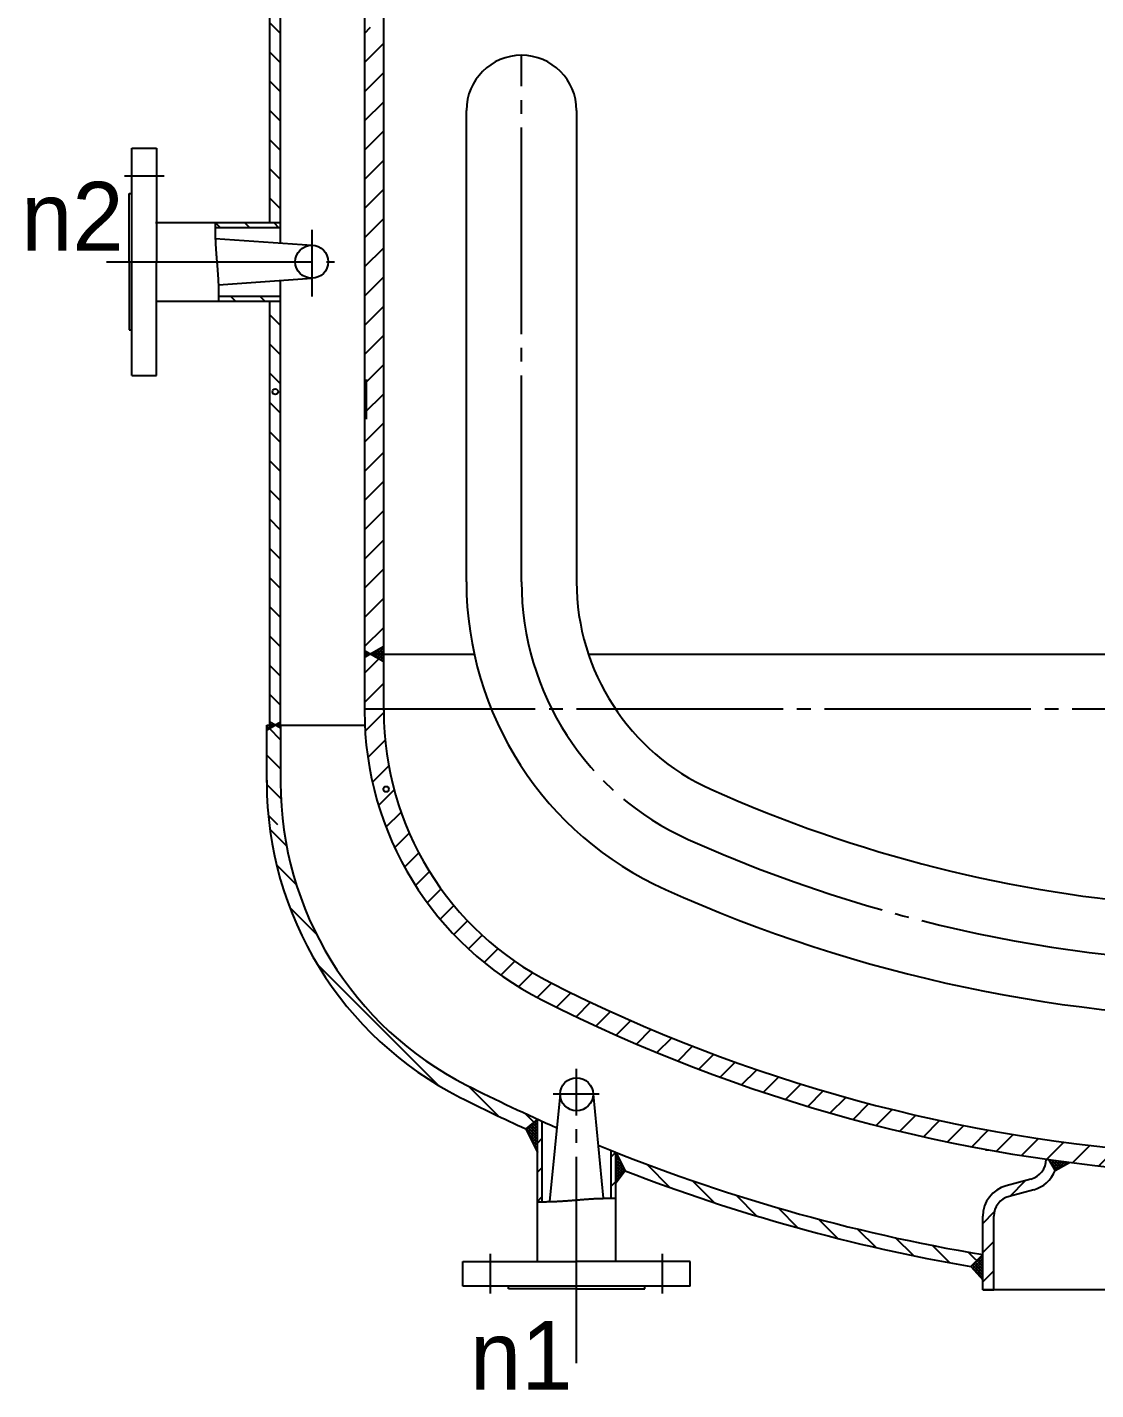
# Model space of a CAD drawing. Extents: x -1761 to -213, y -554 to 626.
# Drawn here: x -1735.8 to -1658.2, y 181.4 to 280.3 of the extents above; entities that cross this region are included whole.
import ezdxf

# ---------------------------------------------------------------- set-up
doc = ezdxf.new("R2010")
doc.units = 0
doc.linetypes.add('DASHDOT', pattern=[18, 15, -1, 1, -1])
doc.layers.get('0').update_dxf_attribs({"color": 8, "linetype": 'CONTINUOUS'})
for name, color, linetype in [('1', 8, 'CONTINUOUS'), ('2', 94, 'DASHDOT'), ('85', 7, 'CONTINUOUS')]:
    doc.layers.add(name, color=color, linetype=linetype)
doc.styles.add('STYLE1', font='cadt_en.shx', dxfattribs={"bigfont": 'cadt_hz.shx'})

# ---------------------------------------------------------------- blocks, each defined once
blk = doc.blocks.new('*U51')
for p, q in [((-704.139, 249.79), (-704.95, 250.601, 1)), ((-705.139, 248.668), (-704.139, 247.668))]:
    blk.add_line(p, q)
blk = doc.blocks.new('*U52')
for p, q in [((-705.139, 246.547), (-704.111, 245.519, 1)), ((-705.029, 244.315), (-704.349, 243.635))]:
    blk.add_line(p, q)
blk = doc.blocks.new('*U53')
for p, q in [((-679.242, 218.529), (-679.789, 219.076)), ((-677.542, 218.95), (-675.861, 217.269)), ((-672.635, 216.164), (-674.225, 217.754)), ((-671.054, 216.705), (-669.54, 215.191)), ((-668.009, 215.781), (-666.56, 214.332)), ((-665.072, 214.966), (-663.68, 213.574)), ((-662.232, 214.247), (-660.89, 212.905)), ((-658.181, 212.317), (-659.478, 213.614)), ((-656.802, 213.059), (-655.544, 211.801)), ((-654.196, 212.575), (-653.139, 211.518, 1))]:
    blk.add_line(p, q)
blk = doc.blocks.new('*U54')
for p, q in [((-648.54, 219.26), (-648.486, 219.315, 1)), ((-651.159, 216.641), (-650.028, 217.773)), ((-653.139, 214.662), (-652.304, 215.497)), ((-653.139, 212.54), (-652.339, 213.34)), ((-653.139, 210.419), (-652.339, 211.219))]:
    blk.add_line(p, q)
blk = doc.blocks.new('*U55')
for p, q in [((-698.039, 254.615), (-696.997, 255.657, 1)), ((-566.639, 254.493), (-565.322, 255.81)), ((-698.039, 252.493), (-696.639, 253.893)), ((-566.639, 252.371), (-565.239, 253.771)), ((-697.995, 250.416), (-696.639, 251.772)), ((-566.703, 250.187), (-565.24, 251.649)), ((-697.797, 248.493), (-696.538, 249.751)), ((-567.026, 247.742), (-565.368, 249.4)), ((-697.466, 246.702), (-696.279, 247.889)), ((-567.772, 244.874), (-565.775, 246.872)), ((-697.023, 245.024), (-695.89, 246.157)), ((-696.481, 243.445), (-695.39, 244.536)), ((-569.449, 241.076), (-566.63, 243.895)), ((-695.849, 241.955), (-694.791, 243.013)), ((-695.136, 240.547), (-694.103, 241.581)), ((-694.347, 239.215), (-693.331, 240.23)), ((-576.762, 231.641), (-568.52, 239.884)), ((-693.484, 237.956), (-692.482, 238.958)), ((-692.552, 236.768), (-691.558, 237.762)), ((-691.55, 235.647), (-690.56, 236.638)), ((-690.481, 234.595), (-689.491, 235.586)), ((-689.344, 233.611), (-688.349, 234.606)), ((-688.138, 232.695), (-687.133, 233.7)), ((-686.862, 231.851), (-685.843, 232.87)), ((-685.512, 231.079), (-684.472, 232.119)), ((-581.075, 229.451), (-577.955, 232.57)), ((-684.102, 230.368), (-683.056, 231.414)), ((-682.674, 229.674), (-681.624, 230.725)), ((-681.231, 228.997), (-680.175, 230.052)), ((-584.936, 227.711), (-582.158, 230.489)), ((-679.771, 228.335), (-678.709, 229.397)), ((-678.294, 227.69), (-677.227, 228.757)), ((-588.531, 226.237), (-585.981, 228.787)), ((-676.801, 227.062), (-675.728, 228.135)), ((-675.291, 226.451), (-674.211, 227.531)), ((-673.763, 225.857), (-672.677, 226.944)), ((-591.917, 224.973), (-589.544, 227.345)), ((-672.218, 225.281), (-671.125, 226.375)), ((-670.655, 224.723), (-669.554, 225.824)), ((-595.131, 223.879), (-592.901, 226.109)), ((-669.073, 224.184), (-667.964, 225.292)), ((-667.472, 223.663), (-666.356, 224.78)), ((-598.202, 222.93), (-596.09, 225.042)), ((-665.853, 223.161), (-664.727, 224.287)), ((-664.213, 222.679), (-663.079, 223.814)), ((-601.15, 222.103), (-599.138, 224.115)), ((-662.554, 222.218), (-661.41, 223.361)), ((-660.874, 221.776), (-659.72, 222.93)), ((-603.991, 221.384), (-602.064, 223.31)), ((-659.172, 221.356), (-658.008, 222.521)), ((-657.45, 220.958), (-656.274, 222.133)), ((-655.704, 220.582), (-654.517, 221.769)), ((-609.399, 220.218), (-607.613, 222.004)), ((-606.737, 220.759), (-604.886, 222.61)), ((-653.936, 220.229), (-652.737, 221.428)), ((-652.144, 219.899), (-650.932, 221.112)), ((-650.328, 219.595), (-649.101, 220.821)), ((-614.503, 219.357), (-612.827, 221.033)), ((-611.985, 219.753), (-610.258, 221.481)), ((-648.486, 219.315), (-647.245, 220.556)), ((-646.618, 219.062), (-645.362, 220.318)), ((-644.723, 218.835), (-643.45, 220.108)), ((-642.799, 218.638), (-641.509, 219.927)), ((-640.847, 218.469), (-639.538, 219.777)), ((-623.987, 218.358), (-622.475, 219.87)), ((-621.695, 218.529), (-620.148, 220.076)), ((-619.353, 218.75), (-617.767, 220.336)), ((-616.957, 219.024), (-615.328, 220.653)), ((-638.867, 218.327), (-637.741, 219.453)), ((-627.579, 216.887), (-624.782, 219.684)), ((-637.459, 217.614), (-636.514, 218.559)), ((-636.755, 216.196), (-635.768, 217.184))]:
    blk.add_line(p, q)
blk = doc.blocks.new('*U62')
at = {"layer": '1'}
for p, q in [((-653.973, 211.495), (-653.139, 212.328, 1)), ((-653.872, 211.383), (-653.139, 212.116)), ((-653.772, 211.272), (-653.139, 211.904)), ((-653.681, 211.847), (-653.139, 211.306)), ((-653.575, 211.954), (-653.139, 211.518)), ((-653.47, 212.06), (-653.139, 211.73)), ((-653.364, 212.167), (-653.139, 211.942)), ((-653.258, 212.273), (-653.139, 212.154)), ((-653.153, 212.38), (-653.139, 212.366)), ((-653.998, 211.528), (-653.139, 210.669)), ((-653.892, 211.635), (-653.139, 210.881)), ((-653.787, 211.741), (-653.139, 211.093)), ((-653.671, 211.16), (-653.139, 211.692)), ((-653.57, 211.048), (-653.139, 211.48)), ((-653.47, 210.937), (-653.139, 211.268)), ((-653.369, 210.825), (-653.139, 211.056)), ((-653.269, 210.714), (-653.139, 210.843)), ((-653.168, 210.602), (-653.139, 210.631))]:
    blk.add_line(p, q, dxfattribs=at)
blk = doc.blocks.new('*U64')
at = {"layer": '1'}
for p, q in [((-648.332, 219.257), (-648.3, 219.289, 1)), ((-648.29, 219.184), (-647.706, 218.601)), ((-648.254, 219.122), (-648.114, 219.262)), ((-648.176, 218.988), (-647.928, 219.236)), ((-648.162, 219.269), (-647.57, 218.676)), ((-648.099, 218.854), (-647.742, 219.21)), ((-648.021, 218.719), (-647.555, 219.185)), ((-647.943, 218.585), (-647.368, 219.16)), ((-647.916, 219.235), (-647.434, 218.752)), ((-647.727, 218.589), (-647.181, 219.135)), ((-647.67, 219.201), (-647.298, 218.828)), ((-647.424, 219.167), (-647.161, 218.904)), ((-647.247, 218.857), (-646.994, 219.11)), ((-647.18, 219.135), (-647.025, 218.98)), ((-646.935, 219.103), (-646.889, 219.056)), ((-648, 218.682), (-647.842, 218.525))]:
    blk.add_line(p, q, dxfattribs=at)
blk = doc.blocks.new('*U66')
at = {"layer": '1'}
for p, q in [((-566.639, 254.493), (-565.322, 255.81)), ((-566.639, 252.371), (-565.239, 253.771)), ((-566.703, 250.187), (-565.24, 251.649)), ((-567.026, 247.742), (-565.368, 249.4)), ((-567.772, 244.874), (-565.775, 246.872)), ((-569.449, 241.076), (-566.63, 243.895)), ((-576.762, 231.641), (-568.52, 239.884)), ((-692.552, 236.768), (-691.558, 237.762, 1)), ((-691.55, 235.647), (-690.56, 236.638)), ((-690.481, 234.595), (-689.491, 235.586)), ((-689.344, 233.611), (-688.349, 234.606)), ((-688.138, 232.695), (-687.133, 233.7)), ((-686.862, 231.851), (-685.843, 232.87)), ((-685.512, 231.079), (-684.472, 232.119)), ((-581.075, 229.451), (-577.955, 232.57)), ((-684.102, 230.368), (-683.056, 231.414)), ((-682.674, 229.674), (-681.624, 230.725)), ((-681.231, 228.997), (-680.175, 230.052)), ((-584.936, 227.711), (-582.158, 230.489)), ((-679.771, 228.335), (-678.709, 229.397)), ((-678.294, 227.69), (-677.227, 228.757)), ((-588.531, 226.237), (-585.981, 228.787)), ((-676.801, 227.062), (-675.728, 228.135)), ((-675.291, 226.451), (-674.211, 227.531)), ((-673.763, 225.857), (-672.677, 226.944)), ((-591.917, 224.973), (-589.544, 227.345)), ((-672.218, 225.281), (-671.125, 226.375)), ((-670.655, 224.723), (-669.554, 225.824)), ((-595.131, 223.879), (-592.901, 226.109)), ((-669.073, 224.184), (-667.964, 225.292)), ((-667.472, 223.663), (-666.356, 224.78)), ((-598.202, 222.93), (-596.09, 225.042)), ((-665.853, 223.161), (-664.727, 224.287)), ((-664.213, 222.679), (-663.079, 223.814)), ((-601.15, 222.103), (-599.138, 224.115)), ((-662.554, 222.218), (-661.41, 223.361)), ((-660.874, 221.776), (-659.72, 222.93)), ((-603.991, 221.384), (-602.064, 223.31)), ((-659.172, 221.356), (-658.008, 222.521)), ((-657.45, 220.958), (-656.274, 222.133)), ((-655.704, 220.582), (-654.517, 221.769)), ((-609.399, 220.218), (-607.613, 222.004)), ((-606.737, 220.759), (-604.886, 222.61)), ((-653.936, 220.229), (-652.737, 221.428)), ((-652.144, 219.899), (-650.932, 221.112)), ((-650.328, 219.595), (-649.101, 220.821)), ((-614.503, 219.357), (-612.827, 221.033)), ((-611.985, 219.753), (-610.258, 221.481)), ((-648.486, 219.315), (-647.245, 220.556)), ((-646.618, 219.062), (-645.362, 220.318)), ((-644.723, 218.835), (-643.45, 220.108)), ((-642.799, 218.638), (-641.509, 219.927)), ((-640.847, 218.469), (-639.538, 219.777)), ((-623.987, 218.358), (-622.475, 219.87)), ((-621.695, 218.529), (-620.148, 220.076)), ((-619.353, 218.75), (-617.767, 220.336)), ((-616.957, 219.024), (-615.328, 220.653)), ((-638.867, 218.327), (-637.741, 219.453)), ((-627.579, 216.887), (-624.782, 219.684)), ((-637.459, 217.614), (-636.514, 218.559)), ((-636.84, 216.112), (-635.768, 217.184)), ((-627.639, 214.706), (-626.439, 215.906)), ((-636.839, 213.991), (-635.639, 215.191)), ((-627.366, 212.858), (-626.438, 213.785)), ((-638.82, 212.01), (-637.42, 213.41)), ((-626.076, 212.026), (-624.692, 213.41)), ((-636.249, 212.46), (-636.088, 212.621))]:
    blk.add_line(p, q, dxfattribs=at)
blk = doc.blocks.new('*U67')
at = {"layer": '1'}
for p, q in [((-686.276, 221.406), (-685.489, 222.193)), ((-686.206, 221.264), (-685.489, 221.98)), ((-686.135, 221.122), (-685.489, 221.768)), ((-686.069, 221.749), (-685.489, 221.17)), ((-685.954, 221.847), (-685.489, 221.382)), ((-685.839, 221.944), (-685.489, 221.594)), ((-685.724, 222.041), (-685.489, 221.806)), ((-685.609, 222.138), (-685.489, 222.018)), ((-685.494, 222.235), (-685.489, 222.23)), ((-686.299, 221.555), (-685.489, 220.745)), ((-686.192, 221.236), (-685.489, 220.533)), ((-685.489, 220.957), (-686.184, 221.652)), ((-686.065, 220.98), (-685.489, 221.556)), ((-685.995, 220.838), (-685.489, 221.344)), ((-685.489, 220.321), (-685.984, 220.816)), ((-685.925, 220.696), (-685.489, 221.132)), ((-685.855, 220.554), (-685.489, 220.92)), ((-685.784, 220.412), (-685.489, 220.708)), ((-685.777, 220.396), (-685.489, 220.109)), ((-685.714, 220.27), (-685.489, 220.496)), ((-685.644, 220.128), (-685.489, 220.283)), ((-685.574, 219.986), (-685.489, 220.071)), ((-685.569, 219.977), (-685.489, 219.897, 1)), ((-685.504, 219.845), (-685.489, 219.859))]:
    blk.add_line(p, q, dxfattribs=at)
blk = doc.blocks.new('*U68')
at = {"layer": '1'}
for p, q in [((-679.789, 219.712), (-679.679, 219.603)), ((-679.789, 219.619), (-679.722, 219.686)), ((-679.789, 219.407), (-679.651, 219.546)), ((-679.46, 219.171), (-679.789, 219.5)), ((-679.789, 219.195), (-679.579, 219.405)), ((-679.789, 219.288), (-679.24, 218.739)), ((-679.789, 218.983), (-679.507, 219.265)), ((-679.789, 218.771), (-679.436, 219.124)), ((-679.789, 219.076), (-679.143, 218.429)), ((-679.789, 218.559), (-679.364, 218.983)), ((-679.235, 218.31), (-679.789, 218.864)), ((-679.789, 218.347), (-679.293, 218.843)), ((-679.789, 218.135), (-679.221, 218.702)), ((-679.789, 218.652), (-679.328, 218.19)), ((-679.789, 217.922), (-679.15, 218.562)), ((-679.789, 218.439), (-679.42, 218.07)), ((-679.789, 218.227), (-679.512, 217.951)), ((-679.789, 217.71), (-679.39, 218.11)), ((-679.789, 218.015), (-679.605, 217.831)), ((-679.789, 217.803), (-679.697, 217.711, 1))]:
    blk.add_line(p, q, dxfattribs=at)
blk = doc.blocks.new('*U72')
at = {"layer": '1'}
for p, q in [((-704.914, 243.301), (-703.706, 242.093)), ((-704.427, 240.693), (-702.99, 239.256)), ((-703.484, 237.628), (-701.548, 235.693)), ((-701.5, 233.523), (-692.659, 224.683, 1)), ((-690.488, 224.633), (-688.298, 222.443)), ((-686.381, 222.647), (-685.751, 222.017))]:
    blk.add_line(p, q, dxfattribs=at)
blk = doc.blocks.new('*U73')
at = {"layer": '1'}
for p, q in [((-705.139, 250.512), (-704.685, 250.966)), ((-705.139, 250.724), (-705.003, 250.86)), ((-705.139, 250.739), (-704.983, 250.583)), ((-705.139, 250.527), (-705.117, 250.505, 1)), ((-705.049, 250.86), (-704.848, 250.66)), ((-704.939, 250.924), (-704.819, 251.044)), ((-704.939, 250.963), (-704.714, 250.738)), ((-704.792, 251.028), (-704.579, 250.815)), ((-704.684, 250.755), (-704.55, 250.889)), ((-704.445, 250.893), (-704.29, 250.738)), ((-704.416, 250.811), (-704.182, 251.045)), ((-704.31, 250.971), (-704.139, 250.799)), ((-704.281, 250.733), (-704.139, 250.876)), ((-704.176, 251.048), (-704.139, 251.012)), ((-704.147, 250.656), (-704.139, 250.664))]:
    blk.add_line(p, q, dxfattribs=at)
blk = doc.blocks.new('*U74')
at = {"layer": '1'}
for p, q in [((-697.418, 255.9), (-696.895, 256.422)), ((-697.283, 255.822), (-696.639, 256.466)), ((-696.983, 256.372), (-696.639, 256.027)), ((-696.849, 256.449), (-696.639, 256.239)), ((-696.714, 256.527), (-696.639, 256.452)), ((-698.039, 256.127), (-697.956, 256.211)), ((-698.039, 256.155), (-697.79, 255.906)), ((-698.039, 255.915), (-697.821, 256.133)), ((-698.039, 255.942), (-697.925, 255.828, 1)), ((-697.899, 255.843), (-697.687, 256.055)), ((-697.784, 256.111), (-697.656, 255.983)), ((-697.552, 255.978), (-697.397, 256.133)), ((-697.521, 256.061), (-697.282, 255.821)), ((-697.387, 256.139), (-696.78, 255.532)), ((-697.252, 256.216), (-696.639, 255.603)), ((-697.149, 255.745), (-696.639, 256.254)), ((-697.118, 256.294), (-696.639, 255.815)), ((-697.014, 255.667), (-696.639, 256.042)), ((-696.88, 255.589), (-696.639, 255.83)), ((-696.745, 255.512), (-696.639, 255.618))]:
    blk.add_line(p, q, dxfattribs=at)
blk = doc.blocks.new('*U132')
for p, q in [((-698.039, 301.103), (-697.596, 301.546, 1)), ((-698.039, 298.982), (-696.639, 300.382)), ((-698.039, 296.86), (-696.639, 298.26)), ((-698.039, 294.739), (-696.639, 296.139)), ((-698.039, 292.618), (-696.639, 294.018)), ((-698.039, 290.496), (-696.639, 291.896)), ((-698.039, 288.375), (-696.639, 289.775)), ((-698.039, 286.254), (-696.639, 287.654)), ((-698.039, 284.132), (-696.639, 285.532)), ((-698.039, 282.011), (-696.639, 283.411)), ((-698.039, 279.89), (-696.639, 281.29)), ((-698.039, 277.768), (-696.639, 279.168)), ((-698.039, 275.647), (-696.639, 277.047)), ((-698.039, 273.526), (-696.639, 274.926)), ((-698.039, 271.404), (-696.639, 272.804)), ((-698.039, 269.283), (-696.639, 270.683)), ((-698.039, 267.162), (-696.639, 268.562)), ((-698.039, 265.04), (-696.639, 266.44)), ((-698.039, 262.919), (-696.639, 264.319)), ((-698.039, 260.798), (-696.639, 262.198)), ((-698.039, 258.676), (-696.639, 260.076)), ((-698.039, 256.555), (-696.639, 257.955))]:
    blk.add_line(p, q)
blk = doc.blocks.new('*U136')
for p, q in [((-704.507, 360.853), (-704.139, 360.485, 1)), ((-704.939, 359.164), (-704.139, 358.364)), ((-704.139, 356.242), (-704.939, 357.042)), ((-704.939, 354.921), (-704.139, 354.121)), ((-704.939, 352.8), (-704.139, 352)), ((-704.139, 349.879), (-704.939, 350.679)), ((-704.939, 348.557), (-704.139, 347.757)), ((-704.139, 345.636), (-704.939, 346.436)), ((-704.939, 344.315), (-704.139, 343.515)), ((-704.939, 342.193), (-704.139, 341.393)), ((-704.939, 340.072), (-704.139, 339.272)), ((-704.939, 337.951), (-704.139, 337.151)), ((-704.139, 335.029), (-704.939, 335.829)), ((-704.939, 333.708), (-704.139, 332.908)), ((-704.939, 331.587), (-704.139, 330.787)), ((-704.939, 329.465), (-704.139, 328.665)), ((-704.139, 326.544), (-704.939, 327.344)), ((-704.139, 324.423), (-704.939, 325.223)), ((-704.939, 323.101), (-704.139, 322.301)), ((-704.139, 320.18), (-704.939, 320.98)), ((-704.939, 318.859), (-704.139, 318.059)), ((-704.139, 315.937), (-704.939, 316.737)), ((-704.939, 314.616), (-704.139, 313.816)), ((-704.939, 312.495), (-704.139, 311.695)), ((-704.139, 309.573), (-704.939, 310.373)), ((-704.939, 308.252), (-704.139, 307.452)), ((-704.139, 305.331), (-704.939, 306.131)), ((-704.939, 304.009), (-704.139, 303.209)), ((-704.939, 301.888), (-704.139, 301.088))]:
    blk.add_line(p, q)
blk = doc.blocks.new('*U142')
for p, q in [((-685.489, 216.231), (-685.471, 216.231, 1)), ((-685.471, 216.231), (-685.45, 216.231)), ((-685.45, 216.231), (-685.425, 216.231)), ((-685.425, 216.231), (-685.398, 216.231)), ((-685.398, 216.231), (-685.368, 216.231)), ((-685.368, 216.231), (-685.337, 216.231)), ((-685.337, 216.231), (-685.305, 216.231)), ((-685.305, 216.231), (-685.272, 216.232)), ((-685.272, 216.232), (-685.239, 216.232)), ((-685.239, 216.232), (-685.205, 216.232)), ((-685.205, 216.232), (-685.171, 216.232)), ((-685.171, 216.232), (-685.137, 216.233)), ((-685.137, 216.233), (-685.103, 216.233)), ((-685.103, 216.233), (-685.068, 216.233)), ((-685.068, 216.233), (-685.034, 216.234)), ((-685.034, 216.234), (-684.999, 216.234)), ((-684.999, 216.234), (-684.965, 216.235)), ((-684.965, 216.235), (-684.93, 216.235)), ((-684.93, 216.235), (-684.895, 216.236)), ((-684.895, 216.236), (-684.861, 216.236)), ((-684.861, 216.236), (-684.826, 216.237)), ((-684.826, 216.237), (-684.791, 216.238)), ((-684.791, 216.238), (-684.756, 216.238)), ((-684.756, 216.238), (-684.721, 216.239)), ((-684.721, 216.239), (-684.686, 216.24)), ((-684.686, 216.24), (-684.651, 216.24)), ((-684.651, 216.24), (-684.617, 216.241)), ((-684.617, 216.241), (-684.582, 216.242)), ((-684.582, 216.242), (-684.547, 216.243)), ((-684.547, 216.243), (-684.512, 216.244)), ((-684.512, 216.244), (-684.477, 216.245)), ((-684.477, 216.245), (-684.443, 216.246)), ((-684.443, 216.246), (-684.408, 216.247)), ((-684.408, 216.247), (-684.374, 216.248)), ((-684.374, 216.248), (-684.34, 216.25)), ((-684.34, 216.25), (-684.306, 216.251)), ((-684.306, 216.251), (-684.272, 216.252)), ((-684.272, 216.252), (-684.238, 216.253)), ((-684.238, 216.253), (-684.204, 216.255)), ((-684.204, 216.255), (-684.171, 216.256)), ((-684.171, 216.256), (-684.138, 216.257)), ((-684.138, 216.257), (-684.105, 216.259)), ((-684.105, 216.259), (-684.072, 216.26)), ((-684.072, 216.26), (-684.039, 216.262)), ((-684.039, 216.262), (-684.007, 216.264)), ((-684.007, 216.264), (-683.974, 216.265)), ((-683.974, 216.265), (-683.942, 216.267)), ((-683.942, 216.267), (-683.91, 216.269)), ((-683.91, 216.269), (-683.878, 216.27)), ((-683.878, 216.27), (-683.847, 216.272)), ((-683.847, 216.272), (-683.815, 216.274)), ((-683.815, 216.274), (-683.784, 216.276)), ((-683.784, 216.276), (-683.752, 216.278)), ((-683.752, 216.278), (-683.721, 216.28)), ((-683.721, 216.28), (-683.69, 216.282)), ((-683.69, 216.282), (-683.659, 216.284)), ((-683.659, 216.284), (-683.628, 216.286)), ((-683.628, 216.286), (-683.597, 216.288)), ((-683.597, 216.288), (-683.566, 216.29)), ((-683.566, 216.29), (-683.536, 216.292)), ((-683.536, 216.292), (-683.505, 216.294)), ((-683.505, 216.294), (-683.475, 216.296)), ((-683.475, 216.296), (-683.444, 216.298)), ((-683.444, 216.298), (-683.414, 216.3)), ((-683.414, 216.3), (-683.384, 216.303)), ((-683.384, 216.303), (-683.353, 216.305)), ((-683.353, 216.305), (-683.323, 216.307)), ((-683.323, 216.307), (-683.293, 216.309)), ((-683.293, 216.309), (-683.263, 216.311)), ((-683.263, 216.311), (-683.233, 216.314)), ((-683.233, 216.314), (-683.203, 216.316)), ((-683.203, 216.316), (-683.173, 216.318)), ((-683.173, 216.318), (-683.144, 216.321)), ((-683.144, 216.321), (-683.114, 216.323)), ((-683.114, 216.323), (-683.084, 216.325)), ((-683.084, 216.325), (-683.055, 216.328)), ((-683.055, 216.328), (-683.025, 216.33)), ((-683.025, 216.33), (-682.996, 216.333)), ((-682.996, 216.333), (-682.966, 216.335)), ((-682.966, 216.335), (-682.937, 216.337)), ((-682.937, 216.337), (-682.908, 216.34)), ((-682.908, 216.34), (-682.878, 216.342)), ((-682.878, 216.342), (-682.849, 216.345)), ((-682.849, 216.345), (-682.82, 216.347)), ((-682.82, 216.347), (-682.791, 216.35)), ((-682.791, 216.35), (-682.762, 216.352)), ((-682.762, 216.352), (-682.733, 216.354)), ((-682.733, 216.354), (-682.704, 216.357)), ((-682.704, 216.357), (-682.675, 216.359)), ((-682.675, 216.359), (-682.646, 216.362)), ((-682.646, 216.362), (-682.617, 216.364)), ((-682.617, 216.364), (-682.588, 216.367)), ((-682.588, 216.367), (-682.559, 216.369)), ((-682.559, 216.369), (-682.53, 216.372)), ((-682.53, 216.372), (-682.501, 216.374)), ((-682.501, 216.374), (-682.472, 216.377)), ((-682.472, 216.377), (-682.442, 216.379)), ((-682.442, 216.379), (-682.413, 216.381)), ((-682.413, 216.381), (-682.383, 216.384)), ((-682.383, 216.384), (-682.353, 216.386)), ((-682.353, 216.386), (-682.323, 216.389)), ((-682.323, 216.389), (-682.293, 216.391)), ((-682.293, 216.391), (-682.263, 216.393)), ((-682.263, 216.393), (-682.233, 216.396)), ((-682.233, 216.396), (-682.202, 216.398)), ((-682.202, 216.398), (-682.171, 216.401)), ((-682.171, 216.401), (-682.14, 216.403)), ((-682.14, 216.403), (-682.109, 216.405)), ((-682.109, 216.405), (-682.078, 216.408)), ((-682.078, 216.408), (-682.047, 216.41)), ((-682.047, 216.41), (-682.016, 216.412)), ((-682.016, 216.412), (-681.985, 216.414)), ((-681.985, 216.414), (-681.954, 216.417)), ((-681.954, 216.417), (-681.923, 216.419)), ((-681.923, 216.419), (-681.892, 216.421)), ((-681.892, 216.421), (-681.861, 216.423)), ((-681.861, 216.423), (-681.83, 216.425)), ((-681.83, 216.425), (-681.8, 216.428)), ((-681.8, 216.428), (-681.77, 216.43)), ((-681.77, 216.43), (-681.74, 216.432)), ((-681.74, 216.432), (-681.711, 216.434)), ((-681.711, 216.434), (-681.682, 216.436)), ((-681.682, 216.436), (-681.653, 216.438)), ((-681.653, 216.438), (-681.625, 216.44)), ((-681.625, 216.44), (-681.597, 216.442)), ((-681.597, 216.442), (-681.569, 216.444)), ((-681.569, 216.444), (-681.541, 216.446)), ((-681.541, 216.446), (-681.514, 216.447)), ((-681.514, 216.447), (-681.487, 216.449)), ((-681.487, 216.449), (-681.46, 216.451)), ((-681.46, 216.451), (-681.433, 216.453)), ((-681.433, 216.453), (-681.405, 216.455)), ((-681.405, 216.455), (-681.378, 216.456)), ((-681.378, 216.456), (-681.349, 216.458)), ((-681.349, 216.458), (-681.321, 216.46)), ((-681.321, 216.46), (-681.291, 216.461)), ((-681.291, 216.461), (-681.261, 216.463)), ((-681.261, 216.463), (-681.229, 216.464)), ((-681.229, 216.464), (-681.197, 216.466)), ((-681.197, 216.466), (-681.163, 216.467)), ((-681.163, 216.467), (-681.127, 216.468)), ((-681.127, 216.468), (-681.09, 216.47)), ((-681.09, 216.47), (-681.051, 216.471)), ((-681.051, 216.471), (-681.01, 216.472)), ((-681.01, 216.472), (-680.966, 216.474)), ((-680.966, 216.474), (-680.92, 216.475)), ((-680.92, 216.475), (-680.873, 216.476)), ((-680.873, 216.476), (-680.824, 216.477)), ((-680.824, 216.477), (-680.773, 216.478)), ((-680.773, 216.478), (-680.721, 216.479)), ((-680.721, 216.479), (-680.667, 216.48)), ((-680.667, 216.48), (-680.613, 216.481)), ((-680.613, 216.481), (-680.558, 216.482)), ((-680.558, 216.482), (-680.502, 216.483)), ((-680.502, 216.483), (-680.446, 216.484)), ((-680.446, 216.484), (-680.389, 216.485)), ((-680.389, 216.485), (-680.332, 216.486)), ((-680.332, 216.486), (-680.275, 216.486)), ((-680.275, 216.486), (-680.218, 216.487)), ((-680.218, 216.487), (-680.161, 216.488)), ((-680.161, 216.488), (-680.105, 216.488)), ((-680.105, 216.488), (-680.05, 216.489)), ((-680.05, 216.489), (-679.997, 216.49)), ((-679.997, 216.49), (-679.946, 216.49)), ((-679.946, 216.49), (-679.899, 216.491)), ((-679.899, 216.491), (-679.857, 216.491)), ((-679.857, 216.491), (-679.82, 216.491)), ((-679.82, 216.491), (-679.789, 216.492))]:
    blk.add_line(p, q)
blk = doc.blocks.new('*U143')
for p, q in [((-685.489, 220.496), (-685.139, 220.846, 1)), ((-680.139, 219.482), (-679.799, 219.822)), ((-685.489, 218.374), (-685.139, 218.724)), ((-680.139, 217.36), (-679.789, 217.71)), ((-685.489, 216.253), (-685.139, 216.603))]:
    blk.add_line(p, q)
blk = doc.blocks.new('*U144')
for p, q in [((-708.897, 287.36), (-708.897, 287.342, 1)), ((-708.897, 287.342), (-708.897, 287.321)), ((-708.897, 287.321), (-708.897, 287.296)), ((-708.897, 287.296), (-708.897, 287.269)), ((-708.897, 287.269), (-708.897, 287.24)), ((-708.897, 287.24), (-708.896, 287.209)), ((-708.896, 287.209), (-708.896, 287.177)), ((-708.896, 287.177), (-708.896, 287.143)), ((-708.896, 287.143), (-708.896, 287.11)), ((-708.896, 287.11), (-708.896, 287.076)), ((-708.896, 287.076), (-708.895, 287.043)), ((-708.895, 287.043), (-708.895, 287.008)), ((-708.895, 287.008), (-708.895, 286.974)), ((-708.895, 286.974), (-708.894, 286.94)), ((-708.894, 286.94), (-708.894, 286.905)), ((-708.894, 286.905), (-708.893, 286.871)), ((-708.893, 286.871), (-708.893, 286.836)), ((-708.893, 286.836), (-708.892, 286.801)), ((-708.892, 286.801), (-708.892, 286.767)), ((-708.892, 286.767), (-708.891, 286.732)), ((-708.891, 286.732), (-708.891, 286.697)), ((-708.891, 286.697), (-708.89, 286.662)), ((-708.89, 286.662), (-708.889, 286.627)), ((-708.889, 286.627), (-708.889, 286.593)), ((-708.889, 286.593), (-708.888, 286.558)), ((-708.888, 286.558), (-708.887, 286.523)), ((-708.887, 286.523), (-708.886, 286.488)), ((-708.886, 286.488), (-708.885, 286.453)), ((-708.885, 286.453), (-708.884, 286.418)), ((-708.884, 286.418), (-708.883, 286.383)), ((-708.883, 286.383), (-708.882, 286.349)), ((-708.882, 286.349), (-708.881, 286.314)), ((-708.881, 286.314), (-708.88, 286.28)), ((-708.88, 286.28), (-708.879, 286.245)), ((-708.879, 286.245), (-708.878, 286.211)), ((-708.878, 286.211), (-708.877, 286.177)), ((-708.877, 286.177), (-708.876, 286.143)), ((-708.876, 286.143), (-708.874, 286.109)), ((-708.874, 286.109), (-708.873, 286.076)), ((-708.873, 286.076), (-708.872, 286.042)), ((-708.872, 286.042), (-708.87, 286.009)), ((-708.87, 286.009), (-708.869, 285.976)), ((-708.869, 285.976), (-708.867, 285.943)), ((-708.867, 285.943), (-708.866, 285.91)), ((-708.866, 285.91), (-708.864, 285.878)), ((-708.864, 285.878), (-708.862, 285.846)), ((-708.862, 285.846), (-708.861, 285.813)), ((-708.861, 285.813), (-708.859, 285.781)), ((-708.859, 285.781), (-708.857, 285.75)), ((-708.857, 285.75), (-708.855, 285.718)), ((-708.855, 285.718), (-708.854, 285.686)), ((-708.854, 285.686), (-708.852, 285.655)), ((-708.852, 285.655), (-708.85, 285.624)), ((-708.85, 285.624), (-708.848, 285.592)), ((-708.848, 285.592), (-708.846, 285.561)), ((-708.846, 285.561), (-708.844, 285.53)), ((-708.844, 285.53), (-708.842, 285.499)), ((-708.842, 285.499), (-708.84, 285.469)), ((-708.84, 285.469), (-708.838, 285.438)), ((-708.838, 285.438), (-708.836, 285.407)), ((-708.836, 285.407), (-708.834, 285.377)), ((-708.834, 285.377), (-708.832, 285.346)), ((-708.832, 285.346), (-708.829, 285.316)), ((-708.829, 285.316), (-708.827, 285.285)), ((-708.827, 285.285), (-708.825, 285.255)), ((-708.825, 285.255), (-708.823, 285.225)), ((-708.823, 285.225), (-708.821, 285.195)), ((-708.821, 285.195), (-708.818, 285.165)), ((-708.818, 285.165), (-708.816, 285.135)), ((-708.816, 285.135), (-708.814, 285.105)), ((-708.814, 285.105), (-708.812, 285.075)), ((-708.812, 285.075), (-708.809, 285.045)), ((-708.809, 285.045), (-708.807, 285.015)), ((-708.807, 285.015), (-708.805, 284.985)), ((-708.805, 284.985), (-708.802, 284.956)), ((-708.802, 284.956), (-708.8, 284.926)), ((-708.8, 284.926), (-708.797, 284.896)), ((-708.797, 284.896), (-708.795, 284.867)), ((-708.795, 284.867), (-708.793, 284.838)), ((-708.793, 284.838), (-708.79, 284.808)), ((-708.79, 284.808), (-708.788, 284.779)), ((-708.788, 284.779), (-708.785, 284.75)), ((-708.785, 284.75), (-708.783, 284.721)), ((-708.783, 284.721), (-708.78, 284.692)), ((-708.78, 284.692), (-708.778, 284.663)), ((-708.778, 284.663), (-708.776, 284.634)), ((-708.776, 284.634), (-708.773, 284.605)), ((-708.773, 284.605), (-708.771, 284.576)), ((-708.771, 284.576), (-708.768, 284.547)), ((-708.768, 284.547), (-708.766, 284.518)), ((-708.766, 284.518), (-708.763, 284.489)), ((-708.763, 284.489), (-708.761, 284.46)), ((-708.761, 284.46), (-708.758, 284.431)), ((-708.758, 284.431), (-708.756, 284.401)), ((-708.756, 284.401), (-708.753, 284.372)), ((-708.753, 284.372), (-708.751, 284.343)), ((-708.751, 284.343), (-708.749, 284.314)), ((-708.749, 284.314), (-708.746, 284.284)), ((-708.746, 284.284), (-708.744, 284.254)), ((-708.744, 284.254), (-708.741, 284.225)), ((-708.741, 284.225), (-708.739, 284.195)), ((-708.739, 284.195), (-708.736, 284.165)), ((-708.736, 284.165), (-708.734, 284.134)), ((-708.734, 284.134), (-708.732, 284.104)), ((-708.732, 284.104), (-708.729, 284.073)), ((-708.729, 284.073), (-708.727, 284.043)), ((-708.727, 284.043), (-708.725, 284.012)), ((-708.725, 284.012), (-708.722, 283.981)), ((-708.722, 283.981), (-708.72, 283.95)), ((-708.72, 283.95), (-708.718, 283.919)), ((-708.718, 283.919), (-708.715, 283.887)), ((-708.715, 283.887), (-708.713, 283.856)), ((-708.713, 283.856), (-708.711, 283.825)), ((-708.711, 283.825), (-708.709, 283.794)), ((-708.709, 283.794), (-708.706, 283.763)), ((-708.706, 283.763), (-708.704, 283.732)), ((-708.704, 283.732), (-708.702, 283.702)), ((-708.702, 283.702), (-708.7, 283.671)), ((-708.7, 283.671), (-708.698, 283.641)), ((-708.698, 283.641), (-708.696, 283.612)), ((-708.696, 283.612), (-708.694, 283.582)), ((-708.694, 283.582), (-708.692, 283.553)), ((-708.692, 283.553), (-708.69, 283.525)), ((-708.69, 283.525), (-708.688, 283.496)), ((-708.688, 283.496), (-708.686, 283.468)), ((-708.686, 283.468), (-708.684, 283.44)), ((-708.684, 283.44), (-708.682, 283.413)), ((-708.682, 283.413), (-708.68, 283.385)), ((-708.68, 283.385), (-708.678, 283.358)), ((-708.678, 283.358), (-708.676, 283.331)), ((-708.676, 283.331), (-708.675, 283.304)), ((-708.675, 283.304), (-708.673, 283.277)), ((-708.673, 283.277), (-708.671, 283.249)), ((-708.671, 283.249), (-708.67, 283.221)), ((-708.67, 283.221), (-708.668, 283.192)), ((-708.668, 283.192), (-708.666, 283.163)), ((-708.666, 283.163), (-708.665, 283.132)), ((-708.665, 283.132), (-708.663, 283.101)), ((-708.663, 283.101), (-708.662, 283.068)), ((-708.662, 283.068), (-708.661, 283.034)), ((-708.661, 283.034), (-708.659, 282.999)), ((-708.659, 282.999), (-708.658, 282.961)), ((-708.658, 282.961), (-708.656, 282.922)), ((-708.656, 282.922), (-708.655, 282.881)), ((-708.655, 282.881), (-708.654, 282.837)), ((-708.654, 282.837), (-708.653, 282.792)), ((-708.653, 282.792), (-708.652, 282.744)), ((-708.652, 282.744), (-708.65, 282.695)), ((-708.65, 282.695), (-708.649, 282.644)), ((-708.649, 282.644), (-708.648, 282.592)), ((-708.648, 282.592), (-708.647, 282.539)), ((-708.647, 282.539), (-708.646, 282.484)), ((-708.646, 282.484), (-708.645, 282.429)), ((-708.645, 282.429), (-708.644, 282.373)), ((-708.644, 282.373), (-708.644, 282.317)), ((-708.644, 282.317), (-708.643, 282.26)), ((-708.643, 282.26), (-708.642, 282.203)), ((-708.642, 282.203), (-708.641, 282.146)), ((-708.641, 282.146), (-708.641, 282.089)), ((-708.641, 282.089), (-708.64, 282.033)), ((-708.64, 282.033), (-708.639, 281.976)), ((-708.639, 281.976), (-708.639, 281.921)), ((-708.639, 281.921), (-708.638, 281.868)), ((-708.638, 281.868), (-708.637, 281.817)), ((-708.637, 281.817), (-708.637, 281.771)), ((-708.637, 281.771), (-708.636, 281.728)), ((-708.636, 281.728), (-708.636, 281.691)), ((-708.636, 281.691), (-708.636, 281.66))]:
    blk.add_line(p, q)
blk = doc.blocks.new('*U145')
for p, q in [((-708.875, 287.36), (-708.525, 287.01)), ((-706.753, 287.36), (-706.403, 287.01)), ((-704.632, 287.36), (-704.282, 287.01, 1)), ((-707.767, 282.01), (-707.417, 281.66)), ((-705.646, 282.01), (-705.306, 281.67))]:
    blk.add_line(p, q)
blk = doc.blocks.new('*U146')
at = {"layer": '1'}
for p, q in [((-704.139, 298.967), (-704.939, 299.767, 1)), ((-704.139, 296.846), (-704.939, 297.646)), ((-704.139, 294.724), (-704.939, 295.524)), ((-704.139, 292.603), (-704.939, 293.403)), ((-704.939, 291.282), (-704.139, 290.482)), ((-704.139, 288.36), (-704.939, 289.16)), ((-704.139, 279.875), (-704.939, 280.675)), ((-704.139, 277.754), (-704.939, 278.554)), ((-704.939, 276.432), (-704.139, 275.632)), ((-704.139, 273.511), (-704.939, 274.311)), ((-704.939, 272.19), (-704.139, 271.39)), ((-704.139, 269.268), (-704.939, 270.068)), ((-704.139, 267.147), (-704.939, 267.947)), ((-704.139, 265.026), (-704.939, 265.826)), ((-704.139, 262.904), (-704.939, 263.704)), ((-704.139, 260.783), (-704.939, 261.583)), ((-704.139, 258.662), (-704.939, 259.462)), ((-704.139, 256.54), (-704.939, 257.34)), ((-704.139, 254.419), (-704.939, 255.219)), ((-704.139, 252.298), (-704.939, 253.098))]:
    blk.add_line(p, q, dxfattribs=at)
blk = doc.blocks.new('*U147')
at = {"layer": '2'}
blk.add_line((-701.871, 286.825), (-701.871, 281.99, 1), dxfattribs=at)

msp = doc.modelspace()

# ---------------------------------------------------------------- linework, layer by layer
at = {"color": 0}
for centre in [(-1717.76549, 253.86204), (-1709.71599, 224.99492)]:
    msp.add_circle(centre, 0.2, dxfattribs=at)
at = {"layer": '1', "color": 0}
for p, q in [((-1711.28299, 366.40266), (-1711.28299, 230.79623)), ((-1709.88299, 230.69637), (-1709.88299, 366.40266)), ((-1709.88299, 230.69637), (-1709.88299, 366.40266)), ((-1717.38299, 264.66863), (-1717.38299, 350.22702, 1)), ((-1718.18299, 339.16551), (-1718.18299, 266.15266)), ((-1728.18299, 271.55266), (-1726.38299, 271.55266)), ((-1728.18299, 255.05266), (-1728.18299, 271.55266)), ((-1726.38299, 271.55266), (-1726.38299, 263.30266)), ((-1728.38299, 268.25266), (-1728.18299, 268.25266)), ((-1728.38299, 263.30266), (-1728.38299, 268.25266)), ((-1726.46865, 266.15266), (-1717.38299, 266.15266)), ((-1722.13896, 265.80266), (-1717.38299, 265.80266)), ((-1728.38299, 263.30266), (-1728.38299, 258.35266)), ((-1726.38299, 255.05266), (-1726.38299, 263.30266)), ((-1717.38299, 229.65266), (-1717.38299, 261.9367)), ((-1726.46865, 260.45266), (-1717.38299, 260.45266)), ((-1721.88358, 260.80266), (-1717.38299, 260.80266)), ((-1718.18299, 260.45266), (-1718.18299, 229.65266)), ((-1728.38299, 258.35266), (-1728.18299, 258.35266)), ((-1728.18299, 255.05266), (-1726.38299, 255.05266)), ((-1709.88299, 235.36261), (-1711.28299, 234.55432)), ((-1709.88299, 234.24272), (-1711.28299, 235.05101)), ((-1711.28299, 234.80266), (-1703.31513, 234.80266, 6.28319)), ((-1695.02739, 234.80266), (-1648.88299, 234.80266)), ((-1711.28299, 230.80266), (-1711.28299, 230.6528)), ((-1709.88299, 230.80266), (-1709.88299, 230.6528, 6.28319)), ((-1717.38299, 229.86201), (-1718.38299, 229.28466)), ((-1718.38299, 229.65266), (-1711.2617, 229.65266)), ((-1718.38299, 225.4855), (-1718.38299, 229.65266)), ((-1718.18299, 229.9052), (-1717.38299, 229.44332)), ((-1717.38299, 229.65266), (-1717.38299, 225.4855)), ((-1718.38299, 225.65266), (-1718.38299, 225.4855)), ((-1717.38299, 225.65266), (-1717.38299, 225.4855)), ((-1697.08299, 202.82887), (-1697.84017, 195.03414, 6.28319)), ((-1694.68299, 202.82887), (-1693.9489, 195.27189)), ((-1698.73299, 201.03119), (-1699.57862, 200.31739)), ((-1698.73299, 190.6952), (-1698.73299, 201.03119)), ((-1699.57862, 200.31739), (-1698.73299, 198.60723, 6.28319)), ((-1698.38299, 195.02488), (-1698.38299, 200.87325)), ((-1693.38299, 195.28027), (-1693.38299, 198.74987)), ((-1693.03299, 198.61034), (-1692.35043, 197.26868)), ((-1693.03299, 190.6952), (-1693.03299, 198.61034)), ((-1666.18299, 198.79794), (-1665.98299, 198.79794)), ((-1661.61359, 198.11499), (-1661.13654, 197.28871, 6.28319)), ((-1692.35043, 197.26868), (-1693.03299, 196.38467)), ((-1661.13654, 197.28871), (-1660.07472, 197.88132)), ((-1662.89476, 196.6661), (-1664.67828, 196.18821, 6.28319)), ((-1662.68771, 195.89336), (-1664.47122, 195.41547, 6.28319)), ((-1666.38299, 188.61499), (-1666.38299, 193.96658)), ((-1665.58299, 188.61499), (-1665.58299, 193.96658)), ((-1666.38299, 191.18592), (-1667.24436, 190.31787)), ((-1704.13299, 190.6952), (-1695.88299, 190.6952)), ((-1704.13299, 188.8952), (-1704.13299, 190.6952)), ((-1687.63299, 190.6952), (-1695.88299, 190.6952)), ((-1687.63299, 188.8952), (-1687.63299, 190.6952)), ((-1667.24436, 190.31787), (-1666.38299, 189.36169)), ((-1687.63299, 188.8952), (-1704.13299, 188.8952)), ((-1700.83299, 188.6952), (-1700.83299, 188.8952)), ((-1695.88299, 188.6952), (-1700.83299, 188.6952)), ((-1695.88299, 188.6952), (-1690.93299, 188.6952)), ((-1690.93299, 188.6952), (-1690.93299, 188.8952)), ((-1644.88299, 188.61499), (-1666.38299, 188.61499)), ((-1666.38299, 188.61499), (-1665.58299, 188.61499))]:
    msp.add_line(p, q, dxfattribs=at)
for centre in [(-1715.11449, 263.30266), (-1695.88299, 202.82887)]:
    msp.add_circle(centre, 1.2, dxfattribs=at)
for centre, radius, start, end in [((-1687.78299, 230.6528), 23.5, 180, 243.1244059), ((-1687.78299, 230.6528), 22.1, 180, 243.1244059), ((-1692.73299, 225.4855), 25.65, 180, 243.1244059), ((-1692.73299, 225.4855), 24.65, 180, 243.1244059), ((-1644.88299, 315.30266), 117, 243.1244059, 266.4315662), ((-1644.88299, 315.30266), 118.4, 243.1244059, 266.4374867), ((-1644.88299, 319.90266), 130.5, 243.1244059, 246.3087781), ((-1644.88299, 319.90266), 131.5, 243.1244059, 245.4217039), ((-1644.88299, 319.90266), 130.5, 247.7371361, 260.5172326), ((-1663.28299, 198.11499), 1.5, 285, 0), ((-1644.88299, 319.90266), 131.5, 248.8402769, 260.2093642), ((-1663.28299, 198.11499), 2.3, 285, 338.9456197), ((-1664.08299, 193.96658), 2.3, 105, 180), ((-1664.08299, 193.96658), 1.5, 105, 180)]:
    msp.add_arc(centre, radius, start, end, dxfattribs=at)
at = {"layer": '2', "color": 0}
for p, q in [((-1699.88299, 240.04698), (-1699.88299, 278.30044, 6.28319)), ((-1728.72504, 269.55266), (-1725.8381, 269.55266)), ((-1730.03304, 263.30266), (-1713.46276, 263.30266)), ((-1730.03304, 263.30266), (-1713.46276, 263.30266, 1)), ((-1711.13299, 251.87496), (-1711.13299, 254.7619)), ((-1644.88299, 230.80266), (-1711.28299, 230.80266, 6.28319)), ((-1695.88299, 183.29809), (-1695.88299, 204.67599)), ((-1694.25441, 202.82887), (-1697.57178, 202.82887)), ((-1702.13299, 188.35315), (-1702.13299, 191.24009)), ((-1689.63299, 188.35315), (-1689.63299, 191.24009))]:
    msp.add_line(p, q, dxfattribs=at)
for centre, radius, start, end in [((-1679.38299, 240.04698), 20.5, 180, 245.8060186), ((-1645.57225, 315.30044), 103, 245.8060186, 270.3834142)]:
    msp.add_arc(centre, radius, start, end, dxfattribs=at)
at = {"layer": '85', "color": 0}
for p, q in [((-1703.88299, 240.04698), (-1703.88299, 274.30044)), ((-1703.88299, 240.04698), (-1703.88299, 274.30044, 1)), ((-1695.88299, 274.30044), (-1695.88299, 240.04698, 6.28319)), ((-1722.12203, 265.00339), (-1715.11449, 264.50266)), ((-1721.89758, 261.61779), (-1715.11449, 262.10266))]:
    msp.add_line(p, q, dxfattribs=at)
for centre, radius, start, end in [((-1699.88299, 274.30044), 4, 0, 180), ((-1679.38299, 240.04698), 24.5, 180, 245.8060186), ((-1679.38299, 240.04698), 16.5, 180, 245.8060186), ((-1645.57225, 315.30044), 99, 245.8060186, 265.910382), ((-1645.57225, 315.30044), 107, 245.8060186, 270.3690808)]:
    msp.add_arc(centre, radius, start, end, dxfattribs=at)

# ---------------------------------------------------------------- block references
at = {"color": 0}
for name in ['*U136', '*U132', '*U146', '*U144', '*U145', '*U147', '*U74', '*U55', '*U66', '*U73', '*U51', '*U52', '*U72', '*U67', '*U143', '*U68', '*U54', '*U64', '*U53', '*U142', '*U62']:
    msp.add_blockref(name, (-1013.24397, -21.20771), dxfattribs=at)

# ---------------------------------------------------------------- texts
at = {"color": 0, "style": 'STYLE1'}
for s, p in [('n2', (-1736.22108, 264.10323)), ('n1', (-1703.62684, 181.36754))]:
    msp.add_text(s, height=5, dxfattribs=at).set_placement(p)

doc.saveas('drawing.dxf')
